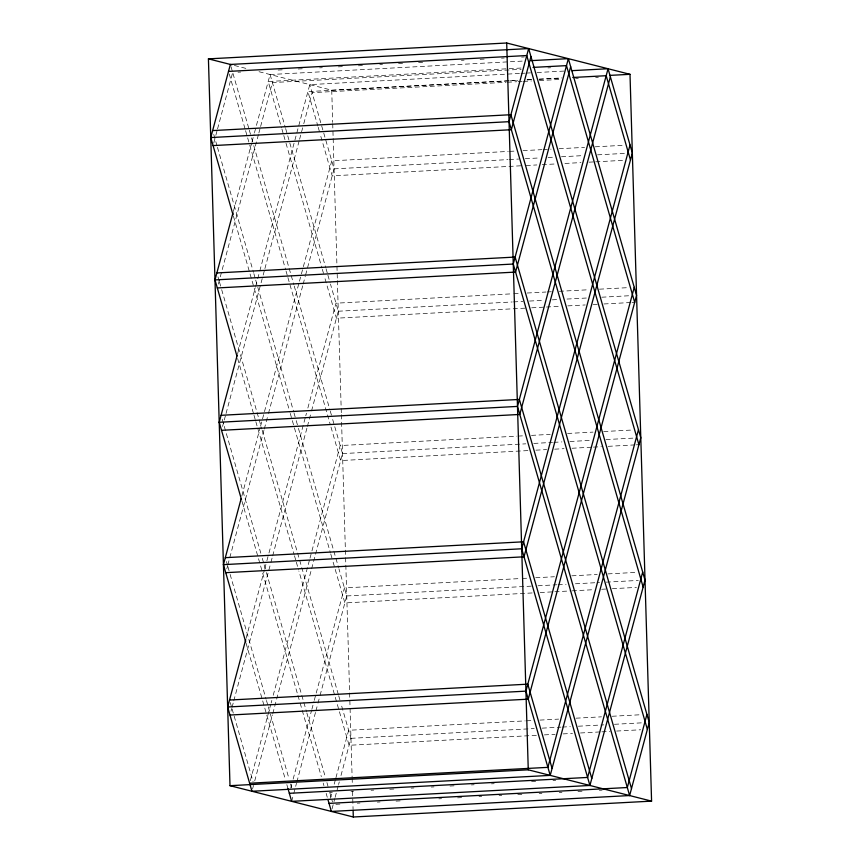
<?xml version="1.0" encoding="UTF-8"?>
<svg xmlns="http://www.w3.org/2000/svg" width="860" height="860" viewBox="0 0 860 860"><rect width="100%" height="100%" fill="white"/><g stroke="black" fill="none" stroke-linecap="round" stroke-linejoin="round"><path stroke-width="0.64" stroke-dasharray="4.3 3.22" d="M213.764 143.029L215.484 136.611M215.828 135.332L217.204 130.193M217.548 128.914L232.684 72.477M233.35 211.452L251.711 142.986M252.055 141.696L254.141 133.945M254.485 132.655L270.083 74.53L522.869 61.071M218.343 284.079L258.537 134.235M258.881 132.934L260.268 127.774M260.612 126.484L272.394 82.56L521.181 69.327M237.607 353.707L255.302 287.735M255.646 286.434L257.387 279.962M257.731 278.672L259.462 272.201M259.817 270.911L309.783 84.613L519.784 73.433M222.568 426.431L223.955 421.26M224.299 419.97L225.685 414.789M226.04 413.499L262.827 276.361M263.171 275.06L264.558 269.889M264.901 268.599L299.258 140.513M299.602 139.223L303.429 124.99M303.773 123.689L312.105 92.644L506.046 82.323M241.832 496.048L260.236 427.452M260.58 426.151L299.119 282.488M299.463 281.198L331.756 160.831L508.303 151.435M226.793 568.793L227.492 566.202M227.835 564.913L263.934 430.312M264.289 429.011L268.105 414.778M268.449 413.477L302.817 285.348M303.171 284.058L305.246 276.286M305.601 274.996L334.067 168.861L309.783 84.613M246.057 638.41L264.461 569.814M264.805 568.524L266.546 562.053M266.89 560.752L268.632 554.281M268.976 552.991L305.429 417.089M305.773 415.799L306.472 413.208M307.858 408.027L335.981 303.193L512.528 293.798M231.017 711.155L231.716 708.565M232.06 707.275L233.447 702.093M233.791 700.803L270.599 563.612M270.943 562.322L272.33 557.14M272.674 555.85L307.041 427.71M307.396 426.42L311.212 412.176M311.556 410.887L338.292 311.223L330.509 284.208M250.325 780.643L270.793 704.308M271.147 703.018L271.835 700.427M273.222 695.256L309.664 559.409M310.008 558.118L340.205 445.555L516.752 436.16M252.571 788.942L253.496 785.449M254.721 780.912L272.416 714.929M272.76 713.639L311.288 570.029M311.632 568.739L342.517 453.596L332.487 418.798M290.723 788.147L291.755 784.266M293.142 779.106L311.513 710.639M311.858 709.35L313.932 701.599M314.287 700.309L344.43 587.917L520.977 578.522M291.647 801.348L293.518 794.371M293.733 793.597L296.496 783.256M296.85 781.966L315.555 712.209M315.899 710.919L317.641 704.458M317.985 703.168L319.716 696.707M320.06 695.417L346.741 595.958L338.937 568.879M330.412 798.263L332.143 791.845M334.207 784.159L335.583 779.02M335.927 777.741L348.655 730.28L525.213 720.884M332.046 808.862L334.798 798.596M335.142 797.317L338.238 785.771M338.582 784.492L339.27 781.923M340.99 775.516L350.966 738.321L340.936 703.512M238.037 72.197L240.714 72.046M278.167 70.058L282.177 69.843M298.226 68.993L302.236 68.778M319.63 67.854L322.306 67.714M338.356 66.854L342.366 66.639M358.416 65.79L362.425 65.575M379.819 64.65L382.496 64.511M398.546 63.651L402.555 63.436M418.605 62.586L422.615 62.371M461.411 60.307L464.077 60.168M480.127 59.308L484.148 59.093M501.531 58.168L504.207 58.028M521.601 57.104L524.267 56.964M520.999 68.047L268.212 81.496L281.553 127.807M547.928 67.897L550.604 67.757M521.117 73.369L525.127 73.154M526.471 73.079L530.48 72.864M537.167 72.509L563.923 71.09M259.043 71.724L331.734 90.182L517.645 80.292M527.008 79.786L532.361 79.507M539.048 79.152L561.784 77.938M508.55 80.904L307.912 91.579L317.845 126.044M509.883 80.829L517.913 80.41M527.277 79.905L532.619 79.625M539.306 79.27L560.709 78.131M507.378 82.248L516.742 81.754M518.086 81.678L522.095 81.463M523.428 81.399L531.458 80.969M539.478 80.539L560.881 79.399M575.598 78.626L578.275 78.475M595.658 77.55L598.334 77.411M509.647 151.371L516.333 151.005M523.02 150.65L541.746 149.661M543.079 149.586L551.109 149.156M559.129 148.737L584.542 147.382M595.249 146.813L624.672 145.243M334.067 168.861L507.948 159.616M509.281 159.541L518.644 159.046M525.331 158.691L540.048 157.907M548.078 157.477L554.764 157.122M561.451 156.767L582.854 155.628M597.56 154.843L625.65 153.349M520.794 165.797L332.196 175.838L320.06 133.708M526.137 165.518L536.844 164.948M542.187 164.658L555.571 163.948M564.934 163.454L580.984 162.594M589.003 162.174L594.357 161.884M595.69 161.82L625.123 160.25M513.871 293.733L519.225 293.443M527.244 293.013L545.971 292.024M547.304 291.948L551.324 291.733M559.344 291.303L588.767 289.745M599.474 289.175L628.896 287.606M338.292 311.223L512.173 301.978M513.506 301.903L522.869 301.409M529.556 301.054L544.273 300.269M552.303 299.839L558.989 299.484M567.009 299.054L587.079 297.99M601.785 297.205L629.875 295.711M525.019 308.16L336.421 318.2L324.188 275.748M531.706 307.805L545.079 307.095M546.412 307.02L559.795 306.31M567.815 305.891L585.208 304.956M593.228 304.537L597.238 304.322M603.935 303.967L630.681 302.537M632.014 302.473L634.691 302.333M518.096 436.095L524.783 435.73M531.469 435.375L550.196 434.386M567.589 433.462L593.002 432.107M603.698 431.537L633.121 429.968M342.517 453.596L525.761 443.835M533.78 443.416L552.507 442.416M553.851 442.341L561.87 441.922M569.9 441.492L591.304 440.352M606.01 439.567L634.1 438.073M527.9 450.597L340.646 460.562L330.616 425.775M535.931 450.167L546.627 449.597M554.657 449.178L564.02 448.673M572.04 448.253L592.11 447.178M593.443 447.114L601.462 446.684M608.16 446.329L634.906 444.899M636.239 444.835L638.915 444.695M522.321 578.457L527.674 578.167M535.694 577.737L554.42 576.748M571.814 575.824L597.227 574.469M607.923 573.899L636.013 572.405M346.741 595.958L531.319 586.133M538.016 585.778L556.732 584.779M558.075 584.703L566.095 584.284M575.458 583.779L599.538 582.5M606.225 582.145L638.324 580.436M532.125 592.959L344.871 602.924L332.616 560.387M540.155 592.529L553.528 591.82M554.861 591.755L570.922 590.895M572.255 590.831L593.658 589.691M601.678 589.261L605.698 589.046M612.384 588.692L636.454 587.412M526.546 720.82L531.899 720.529M539.919 720.1L558.645 719.111M576.039 718.186L601.452 716.832M612.148 716.262L640.238 714.767M350.966 738.321L534.211 728.57M542.241 728.14L560.957 727.141M562.3 727.066L570.32 726.646M578.35 726.216L603.763 724.862M614.459 724.292L642.549 722.798M536.35 735.321L349.096 745.287L298.947 571.255M544.38 734.891L555.076 734.322M563.106 733.903L572.47 733.397M580.489 732.978L600.559 731.903M601.892 731.838L609.923 731.409M616.609 731.054L640.678 729.774M329.638 792.447L332.304 792.307M351.031 791.318L353.707 791.168M371.101 790.243L373.767 790.103M389.827 789.254L393.837 789.039M411.22 788.115L413.896 787.964M431.29 787.04L433.967 786.9M450.017 786.051L454.026 785.836M471.409 784.911L474.086 784.761M491.479 783.836L494.156 783.696M531.598 781.708L535.619 781.493M553.001 780.568L555.678 780.428M335.905 804.315L339.915 804.1M357.298 803.175L359.974 803.036M377.368 802.111L380.045 801.961M396.094 801.111L400.104 800.896M438.89 798.832L441.567 798.693M457.617 797.833L461.627 797.629M479.02 796.693L481.697 796.553M499.079 795.629L501.756 795.489M517.806 794.629L521.816 794.425M539.209 793.5L541.886 793.35M559.269 792.425L561.946 792.286M577.995 791.437L582.005 791.221M599.399 790.297L602.075 790.146M234.382 65.468L247.368 68.757M318.211 127.323L319.683 132.429M270.083 74.53L285.273 127.269M285.649 128.559L325.682 267.492M326.058 268.772L327.542 273.921M327.907 275.211L330.132 282.929M281.929 129.097L283.413 134.246M283.779 135.525L285.627 141.964M286.004 143.244L321.962 268.03M322.339 269.32L323.812 274.458M231.028 66.736L232.598 72.175M232.974 73.466L248.938 128.871M249.314 130.161L251.163 136.6M251.539 137.89L253.399 144.34M253.764 145.62L293.873 284.789M294.238 286.079L329.896 409.779M330.262 411.069L332.121 417.508M229.244 73.992L245.207 129.398M245.584 130.688L285.692 269.857M286.058 271.147L287.541 276.296M287.917 277.587L330.251 424.485M213.742 134.45L217.085 146.049M217.462 147.339L253.496 272.383M253.872 273.673L255.355 278.833M255.721 280.123L293.615 411.607M293.991 412.897L295.851 419.347M296.216 420.637L298.076 427.076M298.442 428.366L338.571 567.589M233.425 216.193L253.85 287.089M254.227 288.379L289.895 412.133M290.261 413.423L330.38 552.647M330.756 553.937L332.239 559.097M217.967 276.812L219.085 280.683M219.461 281.973L221.31 288.412M221.686 289.702L261.805 428.925M262.182 430.215L338.335 694.482M338.711 695.772L340.56 702.222M237.65 358.555L253.625 413.983M253.99 415.272L255.484 420.433M255.85 421.722L294.12 554.496M294.486 555.786L295.969 560.946M296.345 562.236L298.57 569.965M222.192 419.175L260.817 553.184M262.3 558.344L263.784 563.493M264.16 564.784L266.009 571.223M266.385 572.513L306.493 711.682M306.859 712.972L325.424 777.397M326.918 782.546L328.025 786.416M329.885 792.855L332.487 801.875M241.864 500.885L297.56 694.17M297.936 695.461L299.796 701.9M300.161 703.19L321.328 776.634M323.188 783.084L323.93 785.653M326.155 793.382L327.273 797.252M226.416 561.537L227.534 565.396M227.9 566.675L229.76 573.115M230.125 574.394L266.084 699.18M266.46 700.47L267.944 705.608M268.309 706.899L289.067 778.934M290.551 784.083L291.669 787.943M246.046 643.119L266.439 713.864M266.815 715.154L285.348 779.472M286.832 784.621L287.939 788.48M230.265 702.588L231.738 707.694M232.103 708.973L253.076 781.74M331.734 90.182L332.691 122.367M332.723 123.711L333.121 137.116M333.164 138.46L337.346 279.263M337.378 280.607L341.323 413.359M341.366 414.703L345.344 548.798M345.387 550.142L350.041 707.038M350.074 708.382L352.106 776.774M352.148 778.106L352.342 784.814M352.546 791.522L353.062 808.959"/><path stroke-width="1.29" d="M233.049 214.903L210.764 137.557L230.373 64.446L528.642 48.569L640.786 437.719L550.217 775.387L251.948 791.264L227.663 707.006L245.713 639.7M236.908 355.975L214.989 279.919L233.006 212.743M241.488 499.596L219.214 422.281L237.252 355.008M245.68 641.829L223.439 564.644L241.144 498.639M643.14 587.058L509.034 121.679L528.642 48.569M530.964 56.609L511.345 129.72L213.076 145.587M647.365 729.42L513.259 264.041L568.353 58.652L530.899 60.651M570.664 66.693L515.57 272.082L217.3 287.95M328.015 799.832L331.358 811.432L629.628 795.554L517.483 406.414L608.052 68.736L571.943 70.66M610.374 76.766L519.795 414.445L221.525 430.312M287.939 788.48L291.647 801.348L589.917 785.47L521.708 548.777L630.025 144.964M550.217 775.387L525.933 691.139L634.25 287.326M638.475 429.688L547.895 767.356L249.626 783.224M642.699 572.05L587.606 777.44L289.336 793.307M589.917 785.47L645.011 580.081L510.904 114.713L212.635 130.58M646.924 714.413L627.316 787.524L329.036 803.39M629.628 795.554L649.236 722.443L515.129 257.075L216.86 272.942M208.421 58.867L506.701 43L630.004 74.315L651.579 801.133L353.299 817L229.996 785.685L208.421 58.867L231.791 64.801M228.502 71.412L526.771 55.545L638.915 444.695M533.039 67.403L566.482 65.629L634.691 302.333M609.944 75.379L630.004 74.315M572.749 77.486L606.192 75.712L630.466 159.96M210.764 137.557L509.034 121.679M214.989 279.919L513.259 264.041M221.084 415.305L519.354 399.438L631.498 788.588M219.214 422.281L517.483 406.414M225.309 557.678L523.579 541.8L591.788 778.504M223.439 564.644L521.708 548.777M225.75 572.674L524.019 556.807L632.337 152.994L608.052 68.736M229.534 700.04L527.803 684.162L552.088 768.421M227.663 707.006L525.933 691.139M229.975 715.036L528.244 699.169L636.561 295.356L568.353 58.652M229.996 785.685L528.266 769.818L651.579 801.133M506.701 43L528.266 769.818M353.105 810.292L353.299 817"/></g></svg>
